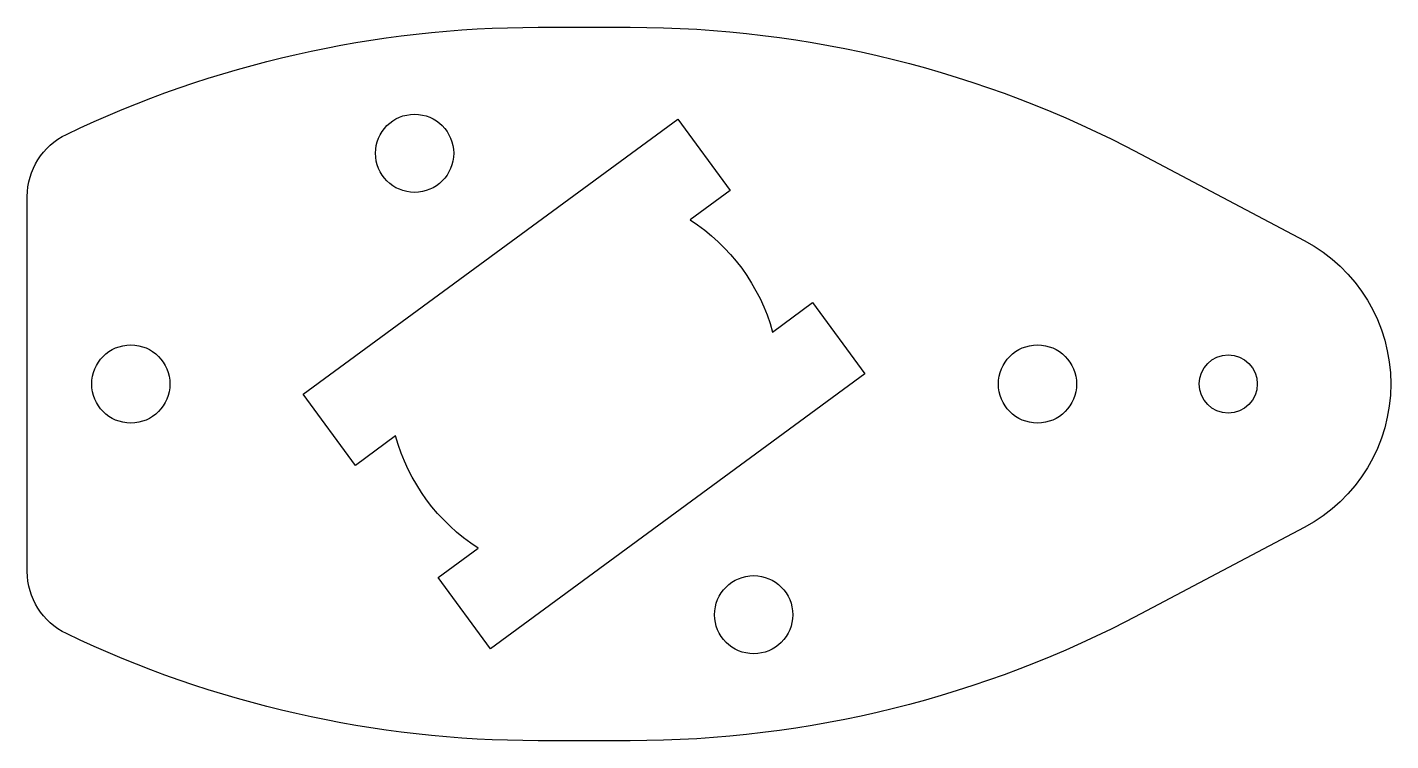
# Model space of a CAD drawing. Header units: millimetres. Extents: x -99.2 to -39.9, y -86.3 to -55.3.
import ezdxf

# ---------------------------------------------------------------- set-up
doc = ezdxf.new("R2010")
doc.units = ezdxf.units.MM
doc.layers.get('0').update_dxf_attribs({"linetype": 'CONTINUOUS'})

msp = doc.modelspace()

# ---------------------------------------------------------------- linework, layer by layer
for points in [[(-97.504, -81.659, -0.288653), (-99.207, -78.953), (-99.207, -62.647, -0.288653), (-97.504, -59.941, -0.112151), (-77, -55.284), (-73, -55.284, -0.122342), (-50.793, -60.8), (-43.695, -64.558, -0.602051), (-43.695, -77.042), (-50.793, -80.8, -0.122342), (-73, -86.316), (-77, -86.316, -0.112151)], [(-79.608, -77.943, -0.184211), (-83.194, -73.06), (-84.933, -74.338), (-87.207, -71.241), (-70.927, -59.284), (-68.653, -62.38), (-70.392, -63.657, -0.184211), (-66.806, -68.54), (-65.067, -67.262), (-62.793, -70.359), (-79.073, -82.316), (-81.347, -79.22)]]:
    msp.add_lwpolyline(points, format="xyb", close=True)
for centre, radius in [((-82.37, -60.766), 1.7), ((-94.707, -70.8), 1.7), ((-55.293, -70.8), 1.7), ((-47, -70.8), 1.264), ((-67.63, -80.834), 1.7)]:
    msp.add_circle(centre, radius)

doc.saveas('drawing.dxf')
